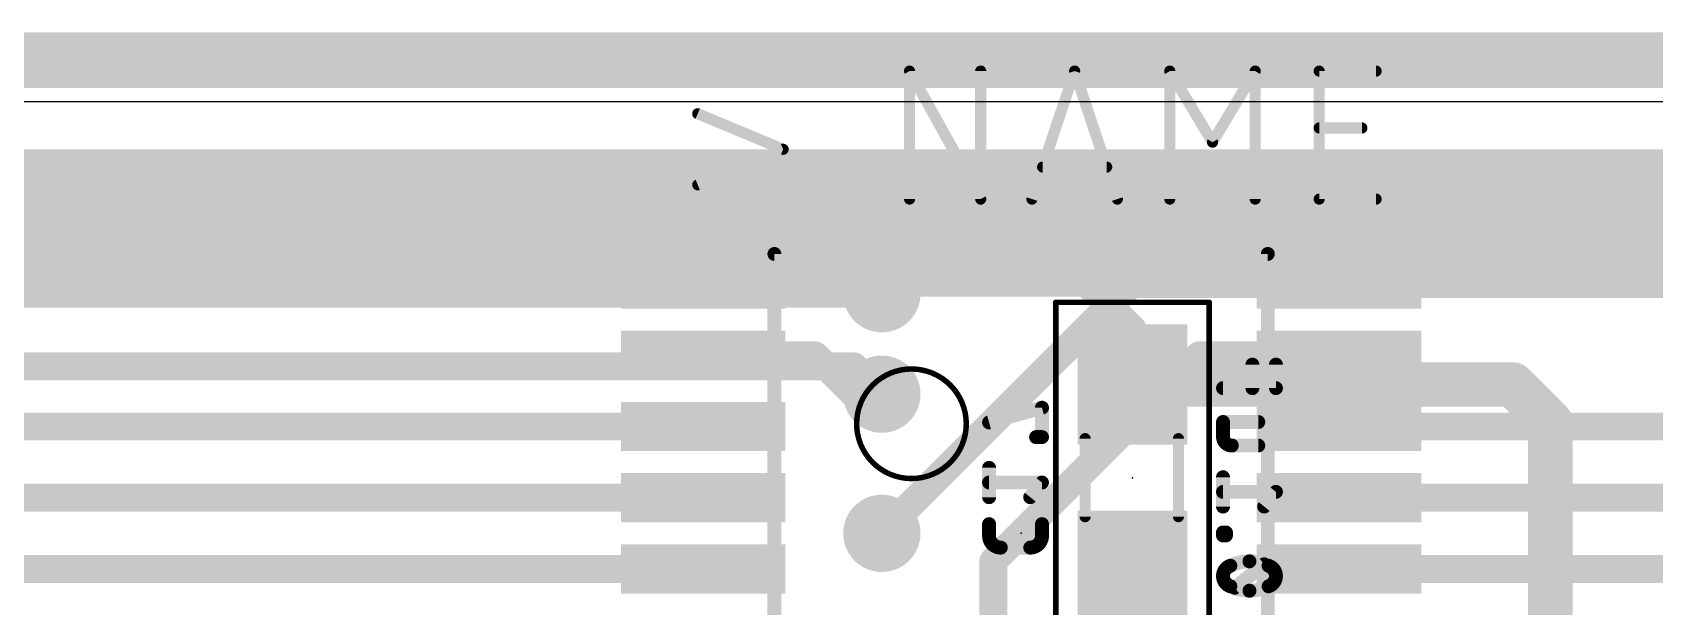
# Model space of a CAD drawing. Extents: x -0.3 to 81.4, y -1.5 to 30.2.
# Drawn here: x 36.96 to 51.75, y 24.99 to 30.23 of the extents above; entities that cross this region are included whole.
import ezdxf

# ---------------------------------------------------------------- set-up
doc = ezdxf.new("R2010")
doc.units = 0
for name, color, linetype in [('1', 12, 'CONTINUOUS'), ('16', 132, 'CONTINUOUS'), ('18', 110, 'CONTINUOUS'), ('20', 31, 'CONTINUOUS'), ('22', 253, 'CONTINUOUS'), ('23', 53, 'CONTINUOUS'), ('24', 53, 'CONTINUOUS'), ('25', 253, 'CONTINUOUS'), ('26', 253, 'CONTINUOUS'), ('28', 253, 'CONTINUOUS'), ('40', 132, 'CONTINUOUS'), ('52', 253, 'CONTINUOUS')]:
    doc.layers.add(name, color=color, linetype=linetype)

# ---------------------------------------------------------------- blocks, each defined once
blk = doc.blocks.new('RECT')
blk.add_solid([(-0.5, -0.5), (0.5, -0.5), (-0.5, 0.5), (0.5, 0.5)])
blk = doc.blocks.new('ROUNDV')
at = {"const_width": 0.5}
blk.add_lwpolyline([(0, -0.25, 1), (0, 0.25, 1), (0, -0.25)], format="xyb", dxfattribs=at)

msp = doc.modelspace()

# ---------------------------------------------------------------- linework, layer by layer
at = {"layer": '1'}
for points, const_width in [([(11.938, 29.972), (79.248, 29.972)], 0.508), ([(44.6162, 27.929), (43.074, 27.929)], 0.254), ([(44.704, 27.8412), (44.6162, 27.929)], 0.254), ([(46.979, 27.929), (44.704, 25.654)], 0.254), ([(48.874, 27.929), (46.979, 27.929)], 0.254), ([(48.874, 27.929), (52.081, 27.929)], 0.254), ([(44.095, 27.279), (43.074, 27.279)], 0.254), ([(44.2195, 27.1545), (44.095, 27.279)], 0.254), ([(45.72, 25.4), (47.599, 27.279)], 0.254), ([(47.599, 27.279), (48.874, 27.279)], 0.254), ([(44.2195, 27.1545), (44.45, 26.924)], 0.254), ([(44.45, 26.924), (44.704, 26.924)], 0.254), ([(43.074, 26.629), (18.837, 26.629)], 0.254), ([(48.874, 26.629), (74.463, 26.629)], 0.254), ([(43.074, 25.979), (20.899, 25.979)], 0.254), ([(48.874, 25.979), (72.319, 25.979)], 0.254), ([(24.821, 25.329), (43.074, 25.329)], 0.254), ([(45.72, 24.13), (45.72, 25.4)], 0.254), ([(48.874, 25.329), (70.175, 25.329)], 0.254)]:
    msp.add_lwpolyline(points, dxfattribs=dict(at, const_width=const_width))
at = {"layer": '1', "const_width": 0.127}
for points in [[(43.074, 27.9925, 1), (43.074, 27.8655)], [(44.6611, 27.9739, 1), (44.5713, 27.8841)], [(44.6162, 27.8655, 1), (44.6162, 27.9925)], [(46.979, 27.9925, 1), (46.979, 27.8655)], [(47.0239, 27.8841, 1), (46.9341, 27.9739)], [(48.874, 27.9925, 1), (48.874, 27.8655)], [(48.874, 27.8655, 1), (48.874, 27.9925)], [(44.6591, 27.7963, 1), (44.7489, 27.8861)], [(43.074, 27.3425, 1), (43.074, 27.2155)], [(44.1399, 27.3239, 1), (44.0501, 27.2341)], [(44.095, 27.2155, 1), (44.095, 27.3425)], [(47.599, 27.3425, 1), (47.599, 27.2155)], [(47.6439, 27.2341, 1), (47.5541, 27.3239)], [(48.874, 27.2155, 1), (48.874, 27.3425)], [(44.2644, 27.1994, 1), (44.1746, 27.1096)], [(44.1746, 27.1096, 1), (44.2644, 27.1994)], [(44.45, 26.9875, 1), (44.45, 26.8605)], [(44.4051, 26.8791, 1), (44.4949, 26.9689)], [(44.704, 26.8605, 1), (44.704, 26.9875)], [(43.074, 26.5655, 1), (43.074, 26.6925)], [(48.874, 26.6925, 1), (48.874, 26.5655)], [(43.074, 25.9155, 1), (43.074, 26.0425)], [(48.874, 26.0425, 1), (48.874, 25.9155)], [(44.6591, 25.6989, 1), (44.7489, 25.6091)], [(43.074, 25.2655, 1), (43.074, 25.3925)], [(45.7835, 25.4, 1), (45.6565, 25.4)], [(45.6751, 25.4449, 1), (45.7649, 25.3551)], [(48.874, 25.3925, 1), (48.874, 25.2655)]]:
    msp.add_lwpolyline(points, format="xyb", dxfattribs=at)
at = {"layer": '16'}
for points, const_width in [([(74.4691, 28.7782), (18.2409, 28.7782)], 0.762), ([(73.152, 28.194), (11.938, 28.194)], 0.762), ([(44.704, 27.8412), (34.5468, 27.8412)], 0.254), ([(44.8028, 27.94), (44.704, 27.8412)], 0.254), ([(46.57, 27.94), (44.8028, 27.94)], 0.254), ([(46.99, 27.52), (46.57, 27.94)], 0.254), ([(46.99, 27.178), (46.99, 27.52)], 0.254), ([(31.75, 27.178), (44.45, 27.178)], 0.254), ([(44.45, 27.178), (44.704, 26.924)], 0.254), ([(46.99, 27.012), (46.99, 27.178)], 0.254), ([(46.99, 27.012), (50.458, 27.012)], 0.4064), ([(50.458, 27.012), (50.8, 26.67)], 0.4064), ([(50.8, 26.67), (50.8, 24.384)], 0.4064)]:
    msp.add_lwpolyline(points, dxfattribs=dict(at, const_width=const_width))
for points, const_width in [([(44.704, 27.7777, 1), (44.704, 27.9047)], 0.127), ([(44.8028, 28.0035, 1), (44.8028, 27.8765)], 0.127), ([(44.8477, 27.8951, 1), (44.7579, 27.9849)], 0.127), ([(46.6149, 27.9849, 1), (46.5251, 27.8951)], 0.127), ([(46.57, 27.8765, 1), (46.57, 28.0035)], 0.127), ([(44.6591, 27.8861, 1), (44.7489, 27.7963)], 0.127), ([(47.0535, 27.52, 1), (46.9265, 27.52)], 0.127), ([(46.9451, 27.4751, 1), (47.0349, 27.5649)], 0.127), ([(44.4949, 27.2229, 1), (44.4051, 27.1331)], 0.127), ([(44.45, 27.1145, 1), (44.45, 27.2415)], 0.127), ([(47.0535, 27.178, 1), (46.9265, 27.178)], 0.127), ([(46.9265, 27.178, 1), (47.0535, 27.178)], 0.127), ([(46.99, 27.1136, 1), (46.99, 26.9104)], 0.2032), ([(46.9265, 27.012, 1), (47.0535, 27.012)], 0.127), ([(50.5298, 27.0838, 1), (50.3862, 26.9402)], 0.2032), ([(50.458, 26.9104, 1), (50.458, 27.1136)], 0.2032), ([(44.6591, 26.8791, 1), (44.7489, 26.9689)], 0.127), ([(50.9016, 26.67, 1), (50.6984, 26.67)], 0.2032), ([(50.7282, 26.5982, 1), (50.8718, 26.7418)], 0.2032)]:
    msp.add_lwpolyline(points, format="xyb", dxfattribs=dict(at, const_width=const_width))
at = {"layer": '20'}
msp.add_line((79.375, 29.591), (-0.254, 29.591), dxfattribs=at)
at = {"layer": '22', "const_width": 0.127}
for points in [[(43.724, 28.204), (43.724, 23.104)], [(48.224, 28.204), (43.724, 28.204)], [(48.224, 23.104), (48.224, 28.204)]]:
    msp.add_lwpolyline(points, dxfattribs=at)
at = {"layer": '22'}
for points, const_width in [([(43.724, 28.2357, 1), (43.724, 28.1723)], 0.0635), ([(43.7558, 28.204, 1), (43.6923, 28.204)], 0.0635), ([(48.2558, 28.204, 1), (48.1923, 28.204)], 0.0635), ([(48.224, 28.1723, 1), (48.224, 28.2357)], 0.0635), ([(44.974, 26.154, 1), (44.974, 27.154, 1), (44.974, 26.154)], 0.05)]:
    msp.add_lwpolyline(points, format="xyb", dxfattribs=dict(at, const_width=const_width))
at = {"layer": '23'}
msp.add_point((45.974, 25.654), dxfattribs=at)
at = {"layer": '24'}
msp.add_point((46.99, 26.162), dxfattribs=at)
at = {"layer": '25', "const_width": 0.1016}
for points in [[(44.9566, 28.7048), (44.9566, 29.8732)], [(44.9566, 29.8732), (45.6057, 28.7048)], [(45.6057, 28.7048), (45.6057, 29.8732)], [(46.0728, 28.7048), (46.4623, 29.8732)], [(46.4623, 29.8732), (46.8517, 28.7048)], [(47.3301, 28.7048), (47.3301, 29.8732)], [(47.3301, 29.8732), (47.7196, 29.2241)], [(47.7196, 29.2241), (48.109, 29.8732)], [(48.109, 29.8732), (48.109, 28.7048)], [(48.6927, 28.7048), (48.6927, 29.8732)], [(48.6927, 29.8732), (49.212, 29.8732)], [(43.0248, 29.4837), (43.8037, 29.1592)], [(48.6927, 29.3539), (49.0821, 29.3539)], [(43.8037, 29.1592), (43.0248, 28.8346)], [(46.7544, 28.9969), (46.1702, 28.9969)], [(49.212, 28.7048), (48.6927, 28.7048)]]:
    msp.add_lwpolyline(points, dxfattribs=at)
at = {"layer": '25', "const_width": 0.0508}
for points in [[(44.982, 29.8732, 1), (44.9312, 29.8732)], [(44.9788, 29.8855, 1), (44.9344, 29.8609)], [(45.6311, 29.8732, 1), (45.5803, 29.8732)], [(46.4864, 29.8812, 1), (46.4382, 29.8652)], [(46.4864, 29.8652, 1), (46.4382, 29.8812)], [(47.3555, 29.8732, 1), (47.3047, 29.8732)], [(47.3519, 29.8863, 1), (47.3083, 29.8601)], [(48.1344, 29.8732, 1), (48.0836, 29.8732)], [(48.1308, 29.8601, 1), (48.0872, 29.8863)], [(48.7181, 29.8732, 1), (48.6673, 29.8732)], [(48.6927, 29.8986, 1), (48.6927, 29.8478)], [(49.212, 29.8478, 1), (49.212, 29.8986)], [(43.0346, 29.5072, 1), (43.015, 29.4603)], [(48.6927, 29.3793, 1), (48.6927, 29.3285)], [(49.0821, 29.3285, 1), (49.0821, 29.3793)], [(43.8135, 29.1357, 1), (43.794, 29.1826)], [(43.794, 29.1357, 1), (43.8135, 29.1826)], [(47.6978, 29.2372, 1), (47.7413, 29.211)], [(47.6978, 29.211, 1), (47.7413, 29.2372)], [(46.1702, 29.0223, 1), (46.1702, 28.9715)], [(46.7544, 28.9715, 1), (46.7544, 29.0223)], [(43.015, 28.8581, 1), (43.0346, 28.8112)], [(44.9312, 28.7048, 1), (44.982, 28.7048)], [(45.5803, 28.7048, 1), (45.6311, 28.7048)], [(45.5835, 28.6925, 1), (45.6279, 28.7171)], [(46.0487, 28.7128, 1), (46.0969, 28.6968)], [(46.8276, 28.6968, 1), (46.8758, 28.7128)], [(47.3047, 28.7048, 1), (47.3555, 28.7048)], [(48.0836, 28.7048, 1), (48.1344, 28.7048)], [(48.6927, 28.7302, 1), (48.6927, 28.6794)], [(48.6673, 28.7048, 1), (48.7181, 28.7048)], [(49.212, 28.6794, 1), (49.212, 28.7302)]]:
    msp.add_lwpolyline(points, format="xyb", dxfattribs=at)
at = {"layer": '26', "const_width": 0.127}
for points in [[(46.1645, 26.8004), (45.6819, 26.6664)], [(46.1645, 26.5323), (46.1645, 26.8004)], [(46.1109, 26.5323), (46.1645, 26.5323)], [(45.6819, 25.9837), (45.6819, 26.2518)], [(46.1645, 26.1177), (45.6819, 26.1177)], [(46.0573, 25.9837), (46.1645, 26.1177)], [(45.6819, 25.7381), (45.6819, 25.6308)], [(46.1645, 25.6308), (46.1645, 25.7381)], [(45.7891, 25.5236), (46.0573, 25.5236)]]:
    msp.add_lwpolyline(points, dxfattribs=at)
at = {"layer": '26'}
for points, const_width in [([(46.1963, 26.8004, 1), (46.1328, 26.8004)], 0.0635), ([(46.173, 26.7698, 1), (46.156, 26.831)], 0.0635), ([(45.6734, 26.6969, 1), (45.6904, 26.6358)], 0.0635), ([(46.1109, 26.564, 1), (46.1109, 26.5005)], 0.0635), ([(46.1328, 26.5323, 1), (46.1963, 26.5323)], 0.0635), ([(46.1645, 26.5005, 1), (46.1645, 26.564)], 0.0635), ([(45.7137, 26.2518, 1), (45.6501, 26.2518)], 0.0635), ([(45.6819, 26.1495, 1), (45.6819, 26.086)], 0.0635), ([(46.1893, 26.0979, 1), (46.1397, 26.1376)], 0.0635), ([(46.1645, 26.086, 1), (46.1645, 26.1495)], 0.0635), ([(45.6501, 25.9837, 1), (45.7137, 25.9837)], 0.0635), ([(46.0325, 26.0035, 1), (46.082, 25.9638)], 0.0635), ([(45.7137, 25.7381, 1), (45.6501, 25.7381)], 0.0635), ([(46.1963, 25.7381, 1), (46.1328, 25.7381)], 0.0635), ([(45.7137, 25.6308, 1), (45.6501, 25.6308)], 0.0635), ([(45.6501, 25.6308, 1), (45.7137, 25.6308)], 0.0635), ([(45.6819, 25.6308, 0.4142), (45.7891, 25.5236)], 0.127), ([(46.0573, 25.5236, 0.4142), (46.1645, 25.6308)], 0.127), ([(46.1962, 25.6308, 1), (46.1328, 25.6308)], 0.0635), ([(46.1328, 25.6308, 1), (46.1963, 25.6308)], 0.0635), ([(45.7891, 25.5553, 1), (45.7891, 25.4918)], 0.0635), ([(45.7891, 25.4918, 1), (45.7891, 25.5553)], 0.0635), ([(46.0573, 25.5553, 1), (46.0573, 25.4918)], 0.0635), ([(46.0573, 25.4918, 1), (46.0573, 25.5553)], 0.0635)]:
    msp.add_lwpolyline(points, format="xyb", dxfattribs=dict(at, const_width=const_width))
at = {"layer": '28', "const_width": 0.127}
for points in [[(48.0836, 26.9793), (48.0836, 27.1938)], [(48.2981, 26.9793), (48.2981, 27.1938)], [(47.8155, 26.9793), (48.2981, 26.9793)], [(47.8155, 26.5359), (47.8155, 26.67)], [(47.8155, 26.67), (48.1372, 26.67)], [(48.1372, 26.4555), (47.8959, 26.4555)], [(47.8155, 25.8983), (47.8155, 26.1664)], [(48.2981, 26.0324), (47.8155, 26.0324)], [(48.1909, 25.8983), (48.2981, 26.0324)], [(47.8423, 25.6617), (47.8155, 25.6617)], [(47.8155, 25.6617), (47.8155, 25.6349)], [(47.8155, 25.6349), (47.8423, 25.6349)], [(47.8423, 25.6349), (47.8423, 25.6617)], [(47.9227, 25.1571), (48.1909, 25.3715)]]:
    msp.add_lwpolyline(points, dxfattribs=at)
at = {"layer": '28'}
for points, const_width in [([(48.1154, 27.1938, 1), (48.0519, 27.1938)], 0.0635), ([(48.3299, 27.1938, 1), (48.2664, 27.1938)], 0.0635), ([(47.8155, 27.011, 1), (47.8155, 26.9475)], 0.0635), ([(48.0519, 26.9793, 1), (48.1154, 26.9793)], 0.0635), ([(48.2664, 26.9793, 1), (48.3299, 26.9793)], 0.0635), ([(48.2981, 26.9475, 1), (48.2981, 27.011)], 0.0635), ([(47.8473, 26.67, 1), (47.7837, 26.67)], 0.0635), ([(47.8155, 26.7017, 1), (47.8155, 26.6382)], 0.0635), ([(48.1372, 26.6382, 1), (48.1372, 26.7017)], 0.0635), ([(47.8155, 26.5359, 0.4142), (47.8959, 26.4555)], 0.127), ([(47.8473, 26.5359, 1), (47.7837, 26.5359)], 0.0635), ([(47.7837, 26.5359, 1), (47.8473, 26.5359)], 0.0635), ([(47.8959, 26.4872, 1), (47.8959, 26.4237)], 0.0635), ([(47.8959, 26.4237, 1), (47.8959, 26.4872)], 0.0635), ([(48.1372, 26.4237, 1), (48.1372, 26.4872)], 0.0635), ([(47.8473, 26.1664, 1), (47.7837, 26.1664)], 0.0635), ([(47.8155, 26.0641, 1), (47.8155, 26.0006)], 0.0635), ([(48.3229, 26.0125, 1), (48.2733, 26.0522)], 0.0635), ([(48.2981, 26.0006, 1), (48.2981, 26.0641)], 0.0635), ([(47.7837, 25.8983, 1), (47.8473, 25.8983)], 0.0635), ([(48.1661, 25.9182, 1), (48.2156, 25.8785)], 0.0635), ([(47.8155, 25.6935, 1), (47.8155, 25.63)], 0.0635), ([(47.8473, 25.6617, 1), (47.7837, 25.6617)], 0.0635), ([(47.8155, 25.6667, 1), (47.8155, 25.6032)], 0.0635), ([(47.7837, 25.6349, 1), (47.8473, 25.6349)], 0.0635), ([(47.8741, 25.6617, 1), (47.8106, 25.6617)], 0.0635), ([(47.8106, 25.6349, 1), (47.8741, 25.6349)], 0.0635), ([(47.8423, 25.63, 1), (47.8423, 25.6935)], 0.0635), ([(47.8423, 25.6032, 1), (47.8423, 25.6667)], 0.0635), ([(48.0568, 25.3984, 0.1139), (47.8825, 25.3581)], 0.127), ([(48.2311, 25.3581, 0.1139), (48.0568, 25.3984)], 0.127), ([(48.0568, 25.4301, 1), (48.0568, 25.3666)], 0.0635), ([(48.0568, 25.3666, 1), (48.0568, 25.4301)], 0.0635), ([(47.8825, 25.3581, 0.3205), (47.8155, 25.2643)], 0.127), ([(47.8155, 25.2643, 0.3205), (47.8825, 25.1705)], 0.127), ([(47.8472, 25.2643, 1), (47.7838, 25.2643)], 0.0635), ([(47.8686, 25.3867, 1), (47.8964, 25.3296)], 0.0635), ([(47.8928, 25.3281, 1), (47.8722, 25.3882)], 0.0635), ([(48.2107, 25.3468, 1), (48.171, 25.3963)], 0.0635), ([(48.2414, 25.3882, 1), (48.2208, 25.3281)], 0.0635), ([(48.2981, 25.2643, 0.3205), (48.2311, 25.3581)], 0.127), ([(48.2311, 25.1705, 0.3205), (48.2981, 25.2643)], 0.127), ([(48.2172, 25.3296, 1), (48.245, 25.3867)], 0.0635), ([(48.3298, 25.2643, 1), (48.2664, 25.2643)], 0.0635), ([(47.7838, 25.2643, 1), (47.8472, 25.2643)], 0.0635), ([(47.8825, 25.1705, 0.1139), (48.0568, 25.1302)], 0.127), ([(47.8964, 25.199, 1), (47.8686, 25.1419)], 0.0635), ([(47.8722, 25.1404, 1), (47.8928, 25.2005)], 0.0635), ([(47.9029, 25.1818, 1), (47.9426, 25.1323)], 0.0635), ([(48.0568, 25.1302, 0.1139), (48.2311, 25.1705)], 0.127), ([(48.0568, 25.162, 1), (48.0568, 25.0985)], 0.0635), ([(48.0568, 25.0985, 1), (48.0568, 25.162)], 0.0635), ([(48.2208, 25.2005, 1), (48.2414, 25.1404)], 0.0635), ([(48.245, 25.1419, 1), (48.2172, 25.199)], 0.0635), ([(48.2664, 25.2643, 1), (48.3298, 25.2643)], 0.0635)]:
    msp.add_lwpolyline(points, format="xyb", dxfattribs=dict(at, const_width=const_width))
at = {"layer": '40', "const_width": 0.0508}
for points in [[(46.29, 27.762), (46.29, 24.562)], [(47.69, 27.762), (46.29, 27.762)], [(47.69, 24.562), (47.69, 27.762)]]:
    msp.add_lwpolyline(points, dxfattribs=at)
at = {"layer": '40', "const_width": 0.0254}
for points in [[(46.3027, 27.762, 1), (46.2773, 27.762)], [(46.29, 27.7747, 1), (46.29, 27.7493)], [(47.7027, 27.762, 1), (47.6773, 27.762)], [(47.69, 27.7493, 1), (47.69, 27.7747)]]:
    msp.add_lwpolyline(points, format="xyb", dxfattribs=at)
at = {"layer": '52', "const_width": 0.1016}
for points in [[(46.558, 26.518), (46.558, 25.806)], [(47.409, 26.518), (47.409, 25.806)]]:
    msp.add_lwpolyline(points, dxfattribs=at)
at = {"layer": '52', "const_width": 0.0508}
for points in [[(46.5834, 26.518, 1), (46.5326, 26.518)], [(47.4344, 26.518, 1), (47.3836, 26.518)], [(46.5326, 25.806, 1), (46.5834, 25.806)], [(47.3836, 25.806, 1), (47.4344, 25.806)]]:
    msp.add_lwpolyline(points, format="xyb", dxfattribs=at)

# ---------------------------------------------------------------- block references
at = {"layer": '1', "xscale": 1.5, "yscale": 0.45}
for p in [(43.074, 27.929), (48.874, 27.929), (43.074, 27.279), (48.874, 27.279), (43.074, 26.629), (48.874, 26.629), (43.074, 25.979), (48.874, 25.979), (43.074, 25.329), (48.874, 25.329)]:
    msp.add_blockref('RECT', p, dxfattribs=at)
at = {"layer": '16', "xscale": 1.1, "rotation": 270}
for p in [(46.99, 27.012), (46.99, 25.312)]:
    msp.add_blockref('RECT', p, dxfattribs=at)
at = {"layer": '18', "xscale": 0.7056, "yscale": 0.7056}
for p in [(44.704, 27.8412), (44.704, 27.8412), (44.704, 26.924), (44.704, 26.924), (44.704, 25.654), (44.704, 25.654)]:
    msp.add_blockref('ROUNDV', p, dxfattribs=at)
at = {"layer": '52', "xscale": 0.5001, "yscale": 0.95, "rotation": 270}
for p in [(46.9849, 26.7502), (46.9849, 25.5817)]:
    msp.add_blockref('RECT', p, dxfattribs=at)

doc.saveas('drawing.dxf')
